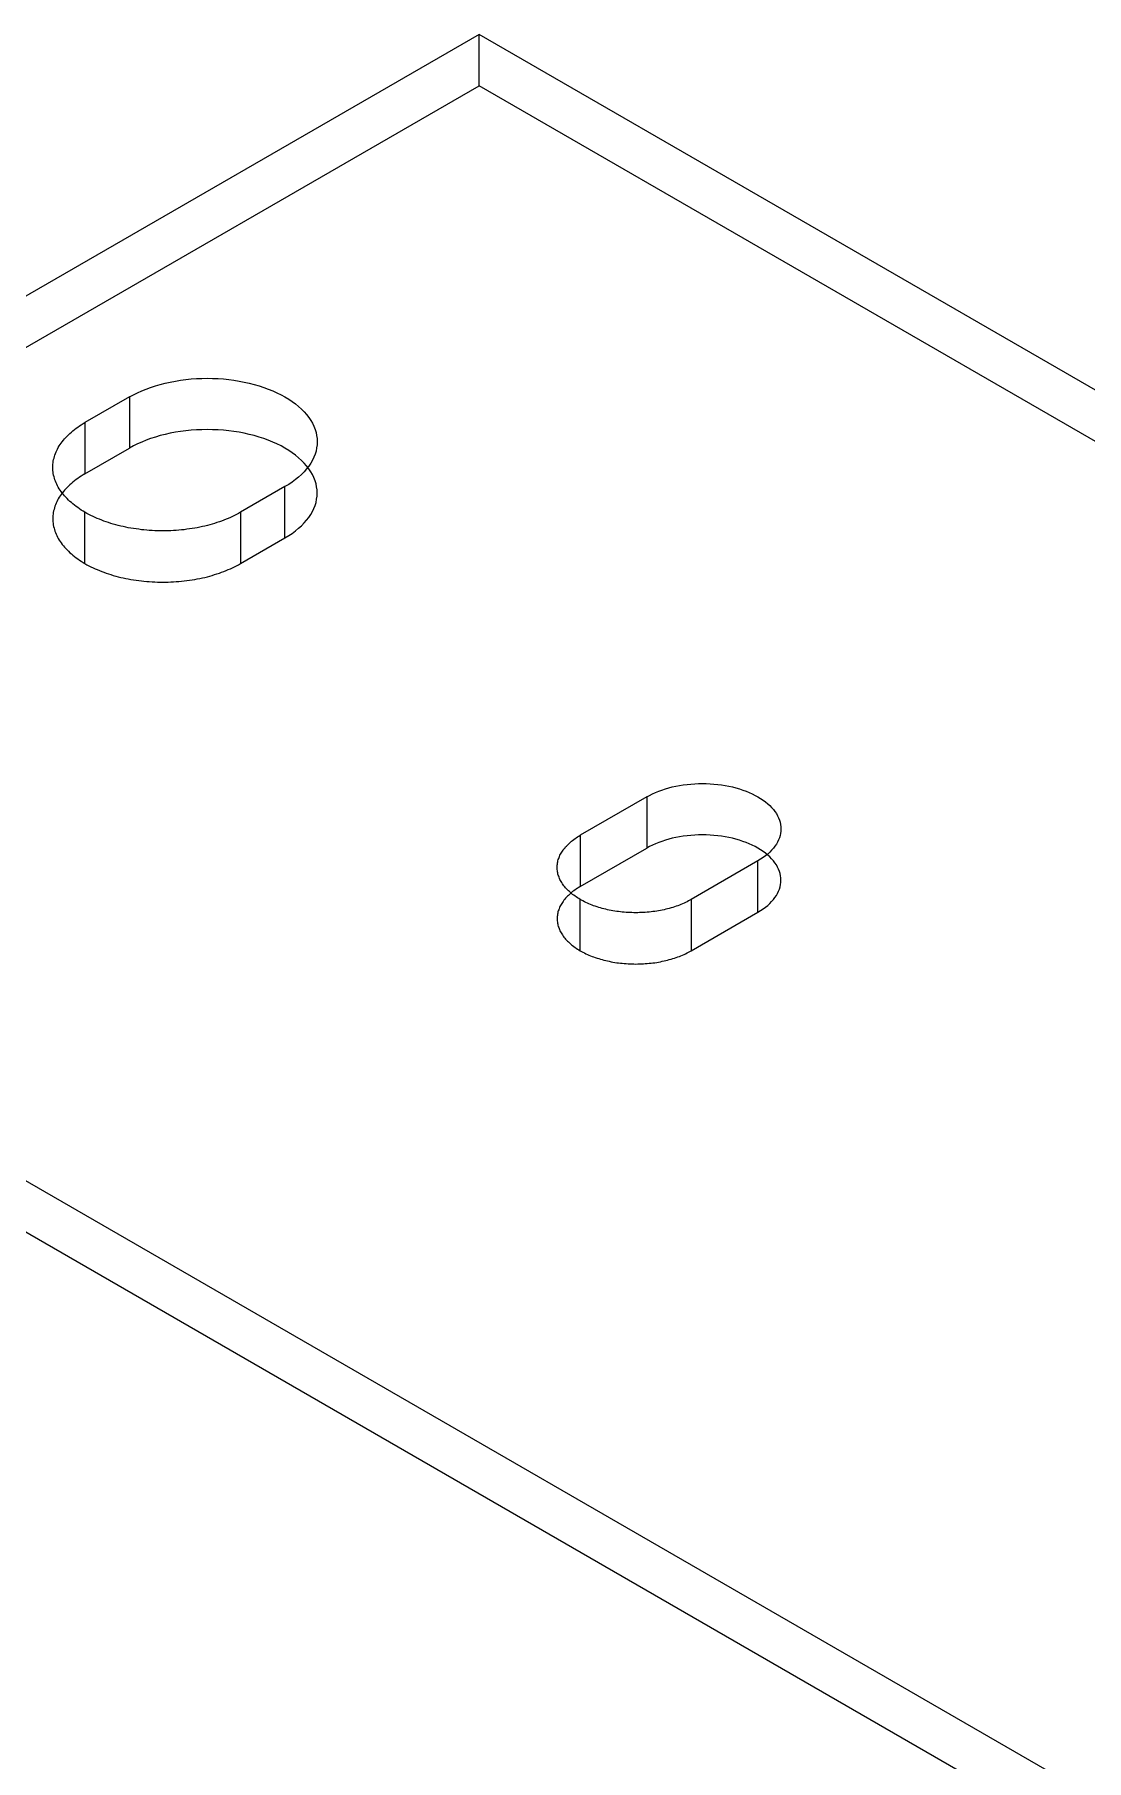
# Model space of a CAD drawing. Header units: inches. Extents: x 1.4 to 100.6, y 1.4 to 64.6.
# Drawn here: x 82.974 to 84.295, y 38.794 to 40.963 of the extents above; entities that cross this region are included whole.
import ezdxf

# ---------------------------------------------------------------- set-up
doc = ezdxf.new("R2010")
doc.units = ezdxf.units.IN
doc.header["$MEASUREMENT"] = 0

msp = doc.modelspace()

# ---------------------------------------------------------------- linework, layer by layer
at = {"layer": 'OUTLINE'}
for p, q in [((83.5326, 40.9634), (82, 40.0786)), ((96.9167, 33.2359), (83.5326, 40.9634)), ((83.5326, 40.899), (83.5326, 40.9634)), ((82, 40.0141), (83.5326, 40.899)), ((96.9167, 33.1714), (83.5326, 40.899)), ((83.1199, 40.52), (83.1258, 40.522)), ((83.1258, 40.522), (83.1319, 40.5237)), ((83.1319, 40.5237), (83.1381, 40.5253)), ((83.1381, 40.5253), (83.1444, 40.5267)), ((83.1444, 40.5267), (83.1509, 40.5279)), ((83.1509, 40.5279), (83.1574, 40.529)), ((83.1574, 40.529), (83.164, 40.5298)), ((83.164, 40.5298), (83.1707, 40.5305)), ((83.1707, 40.5305), (83.1774, 40.531)), ((83.1774, 40.531), (83.1842, 40.5313)), ((83.1842, 40.5313), (83.191, 40.5314)), ((83.191, 40.5314), (83.1977, 40.5313)), ((83.1977, 40.5313), (83.2045, 40.531)), ((83.2045, 40.531), (83.2112, 40.5305)), ((83.2112, 40.5305), (83.2179, 40.5298)), ((83.2179, 40.5298), (83.2245, 40.529)), ((83.2245, 40.529), (83.2311, 40.5279)), ((83.2311, 40.5279), (83.2375, 40.5267)), ((83.2375, 40.5267), (83.2438, 40.5253)), ((83.2438, 40.5253), (83.25, 40.5237)), ((83.25, 40.5237), (83.2561, 40.522)), ((83.2561, 40.522), (83.262, 40.52)), ((83.0933, 40.508), (83.0374, 40.4758)), ((83.0933, 40.508), (83.0982, 40.5107)), ((83.0933, 40.508), (83.0933, 40.4436)), ((83.0982, 40.5107), (83.1033, 40.5133)), ((83.1033, 40.5133), (83.1087, 40.5157)), ((83.1087, 40.5157), (83.1142, 40.5179)), ((83.1142, 40.5179), (83.1199, 40.52)), ((83.262, 40.52), (83.2677, 40.5179)), ((83.2677, 40.5179), (83.2733, 40.5157)), ((83.2733, 40.5157), (83.2786, 40.5133)), ((83.2786, 40.5133), (83.2837, 40.5107)), ((83.2837, 40.5107), (83.2886, 40.508)), ((83.2886, 40.508), (83.2933, 40.5052)), ((83.2933, 40.5052), (83.2977, 40.5022)), ((83.2977, 40.5022), (83.3019, 40.4991)), ((83.3019, 40.4991), (83.3058, 40.4959)), ((83.3058, 40.4959), (83.3095, 40.4926)), ((83.3095, 40.4926), (83.3128, 40.4892)), ((83.3128, 40.4892), (83.3158, 40.4857)), ((83.3158, 40.4857), (83.3186, 40.4821)), ((83.3186, 40.4821), (83.321, 40.4785)), ((83.321, 40.4785), (83.3232, 40.4748)), ((83.0117, 40.4552), (83.0133, 40.457)), ((83.0133, 40.457), (83.0149, 40.4587)), ((83.0149, 40.4587), (83.0166, 40.4604)), ((83.0166, 40.4604), (83.0184, 40.4621)), ((83.0184, 40.4621), (83.0203, 40.4637)), ((83.0203, 40.4637), (83.0222, 40.4653)), ((83.0222, 40.4653), (83.0242, 40.4669)), ((83.0242, 40.4669), (83.0262, 40.4685)), ((83.0262, 40.4685), (83.0283, 40.47)), ((83.0283, 40.47), (83.0305, 40.4715)), ((83.0305, 40.4715), (83.0328, 40.4729)), ((83.0328, 40.4729), (83.0351, 40.4744)), ((83.0351, 40.4744), (83.0374, 40.4758)), ((83.0374, 40.4758), (83.0374, 40.4113)), ((83.1258, 40.4575), (83.1199, 40.4556)), ((83.1319, 40.4593), (83.1258, 40.4575)), ((83.1381, 40.4608), (83.1319, 40.4593)), ((83.1444, 40.4623), (83.1381, 40.4608)), ((83.1509, 40.4635), (83.1444, 40.4623)), ((83.1574, 40.4645), (83.1509, 40.4635)), ((83.164, 40.4654), (83.1574, 40.4645)), ((83.1707, 40.4661), (83.164, 40.4654)), ((83.1774, 40.4665), (83.1707, 40.4661)), ((83.1842, 40.4668), (83.1774, 40.4665)), ((83.191, 40.4669), (83.1842, 40.4668)), ((83.1977, 40.4668), (83.191, 40.4669)), ((83.2045, 40.4665), (83.1977, 40.4668)), ((83.2112, 40.4661), (83.2045, 40.4665)), ((83.2179, 40.4654), (83.2112, 40.4661)), ((83.2245, 40.4645), (83.2179, 40.4654)), ((83.2311, 40.4635), (83.2245, 40.4645)), ((83.2375, 40.4623), (83.2311, 40.4635)), ((83.2438, 40.4608), (83.2375, 40.4623)), ((83.25, 40.4593), (83.2438, 40.4608)), ((83.2561, 40.4575), (83.25, 40.4593)), ((83.262, 40.4556), (83.2561, 40.4575)), ((83.3232, 40.4748), (83.325, 40.471)), ((83.325, 40.471), (83.3265, 40.4672)), ((83.3265, 40.4672), (83.3276, 40.4633)), ((83.3276, 40.4633), (83.3284, 40.4594)), ((83.3284, 40.4594), (83.3289, 40.4555)), ((82.999, 40.433), (82.9996, 40.4349)), ((82.9996, 40.4349), (83.0003, 40.4369)), ((83.0003, 40.4369), (83.0011, 40.4388)), ((83.0011, 40.4388), (83.002, 40.4407)), ((83.002, 40.4407), (83.0029, 40.4425)), ((83.0029, 40.4425), (83.0039, 40.4444)), ((83.0039, 40.4444), (83.0051, 40.4463)), ((83.0051, 40.4463), (83.0062, 40.4481)), ((83.0062, 40.4481), (83.0075, 40.4499)), ((83.0075, 40.4499), (83.0088, 40.4517)), ((83.0088, 40.4517), (83.0102, 40.4535)), ((83.0102, 40.4535), (83.0117, 40.4552)), ((83.0374, 40.4113), (83.0933, 40.4436)), ((83.0982, 40.4463), (83.0933, 40.4436)), ((83.1033, 40.4488), (83.0982, 40.4463)), ((83.1087, 40.4512), (83.1033, 40.4488)), ((83.1142, 40.4535), (83.1087, 40.4512)), ((83.1199, 40.4556), (83.1142, 40.4535)), ((83.2677, 40.4535), (83.262, 40.4556)), ((83.2733, 40.4512), (83.2677, 40.4535)), ((83.2786, 40.4488), (83.2733, 40.4512)), ((83.2837, 40.4463), (83.2786, 40.4488)), ((83.2886, 40.4436), (83.2837, 40.4463)), ((83.2933, 40.4407), (83.2886, 40.4436)), ((83.2977, 40.4378), (83.2933, 40.4407)), ((83.3019, 40.4347), (83.2977, 40.4378)), ((83.3058, 40.4315), (83.3019, 40.4347)), ((83.3265, 40.436), (83.325, 40.4322)), ((83.3276, 40.4399), (83.3265, 40.436)), ((83.3284, 40.4438), (83.3276, 40.4399)), ((83.3289, 40.4477), (83.3284, 40.4438)), ((83.3289, 40.4555), (83.3291, 40.4516)), ((83.3291, 40.4516), (83.3289, 40.4477)), ((82.997, 40.4213), (82.9971, 40.4233)), ((82.997, 40.4194), (82.997, 40.4213)), ((82.997, 40.4174), (82.997, 40.4194)), ((82.9971, 40.4155), (82.997, 40.4174)), ((82.9971, 40.4233), (82.9974, 40.4252)), ((82.9974, 40.4135), (82.9971, 40.4155)), ((82.9974, 40.4252), (82.9976, 40.4272)), ((82.9976, 40.4116), (82.9974, 40.4135)), ((82.9976, 40.4272), (82.998, 40.4291)), ((82.998, 40.4291), (82.9985, 40.4311)), ((82.9985, 40.4311), (82.999, 40.433)), ((83.3095, 40.4282), (83.3058, 40.4315)), ((83.3128, 40.4248), (83.3095, 40.4282)), ((83.3128, 40.414), (83.3095, 40.4106)), ((83.3158, 40.4213), (83.3128, 40.4248)), ((83.3158, 40.4175), (83.3128, 40.414)), ((83.3186, 40.4177), (83.3158, 40.4213)), ((83.3186, 40.4211), (83.3158, 40.4175)), ((83.321, 40.4247), (83.3186, 40.4211)), ((83.321, 40.414), (83.3186, 40.4177)), ((83.3232, 40.4285), (83.321, 40.4247)), ((83.3232, 40.4103), (83.321, 40.414)), ((83.325, 40.4322), (83.3232, 40.4285)), ((82.998, 40.4096), (82.9976, 40.4116)), ((82.9985, 40.4077), (82.998, 40.4096)), ((82.999, 40.4057), (82.9985, 40.4077)), ((82.9996, 40.4038), (82.999, 40.4057)), ((83.0003, 40.4019), (82.9996, 40.4038)), ((83.0011, 40.4), (83.0003, 40.4019)), ((83.002, 40.3981), (83.0011, 40.4)), ((83.0029, 40.3962), (83.002, 40.3981)), ((83.0039, 40.3944), (83.0029, 40.3962)), ((83.0051, 40.3925), (83.0039, 40.3944)), ((83.0062, 40.3907), (83.0051, 40.3925)), ((83.0117, 40.3908), (83.0102, 40.389)), ((83.0133, 40.3925), (83.0117, 40.3908)), ((83.0149, 40.3942), (83.0133, 40.3925)), ((83.0166, 40.3959), (83.0149, 40.3942)), ((83.0184, 40.3976), (83.0166, 40.3959)), ((83.0203, 40.3992), (83.0184, 40.3976)), ((83.0222, 40.4008), (83.0203, 40.3992)), ((83.0242, 40.4024), (83.0222, 40.4008)), ((83.0262, 40.404), (83.0242, 40.4024)), ((83.0283, 40.4055), (83.0262, 40.404)), ((83.0305, 40.407), (83.0283, 40.4055)), ((83.0328, 40.4085), (83.0305, 40.407)), ((83.0351, 40.4099), (83.0328, 40.4085)), ((83.0374, 40.4113), (83.0351, 40.4099)), ((83.2886, 40.3952), (83.2328, 40.363)), ((83.2933, 40.398), (83.2886, 40.3952)), ((83.2886, 40.3307), (83.2886, 40.3952)), ((83.2977, 40.401), (83.2933, 40.398)), ((83.3019, 40.4041), (83.2977, 40.401)), ((83.3058, 40.4073), (83.3019, 40.4041)), ((83.3095, 40.4106), (83.3058, 40.4073)), ((83.325, 40.4065), (83.3232, 40.4103)), ((83.3265, 40.4027), (83.325, 40.4065)), ((83.3276, 40.3989), (83.3265, 40.4027)), ((83.3284, 40.395), (83.3276, 40.3989)), ((83.3289, 40.3911), (83.3284, 40.395)), ((83.3291, 40.3872), (83.3289, 40.3911)), ((82.9996, 40.3705), (82.999, 40.3686)), ((83.0003, 40.3724), (82.9996, 40.3705)), ((83.0011, 40.3743), (83.0003, 40.3724)), ((83.002, 40.3762), (83.0011, 40.3743)), ((83.0029, 40.3781), (83.002, 40.3762)), ((83.0039, 40.3799), (83.0029, 40.3781)), ((83.0051, 40.3818), (83.0039, 40.3799)), ((83.0062, 40.3836), (83.0051, 40.3818)), ((83.0075, 40.3889), (83.0062, 40.3907)), ((83.0075, 40.3854), (83.0062, 40.3836)), ((83.0088, 40.3871), (83.0075, 40.3889)), ((83.0088, 40.3872), (83.0075, 40.3854)), ((83.0102, 40.389), (83.0088, 40.3872)), ((83.0102, 40.3853), (83.0088, 40.3871)), ((83.0117, 40.3835), (83.0102, 40.3853)), ((83.0133, 40.3818), (83.0117, 40.3835)), ((83.0149, 40.3801), (83.0133, 40.3818)), ((83.0166, 40.3784), (83.0149, 40.3801)), ((83.0184, 40.3767), (83.0166, 40.3784)), ((83.0203, 40.3751), (83.0184, 40.3767)), ((83.0222, 40.3735), (83.0203, 40.3751)), ((83.0242, 40.3719), (83.0222, 40.3735)), ((83.0262, 40.3703), (83.0242, 40.3719)), ((83.0283, 40.3688), (83.0262, 40.3703)), ((83.325, 40.3678), (83.3265, 40.3716)), ((83.3265, 40.3716), (83.3276, 40.3754)), ((83.3276, 40.3754), (83.3284, 40.3793)), ((83.3284, 40.3793), (83.3289, 40.3832)), ((83.3289, 40.3832), (83.3291, 40.3872)), ((82.9971, 40.3588), (82.997, 40.3569)), ((82.997, 40.3569), (82.997, 40.3549)), ((82.997, 40.3549), (82.997, 40.353)), ((82.997, 40.353), (82.9971, 40.351)), ((82.9974, 40.3608), (82.9971, 40.3588)), ((82.9971, 40.351), (82.9974, 40.3491)), ((82.9976, 40.3627), (82.9974, 40.3608)), ((82.9974, 40.3491), (82.9976, 40.3471)), ((82.998, 40.3647), (82.9976, 40.3627)), ((82.9985, 40.3666), (82.998, 40.3647)), ((82.999, 40.3686), (82.9985, 40.3666)), ((83.0305, 40.3673), (83.0283, 40.3688)), ((83.0328, 40.3658), (83.0305, 40.3673)), ((83.0351, 40.3644), (83.0328, 40.3658)), ((83.0374, 40.363), (83.0351, 40.3644)), ((83.0374, 40.2985), (83.0374, 40.363)), ((83.0399, 40.3616), (83.0374, 40.363)), ((83.0424, 40.3603), (83.0399, 40.3616)), ((83.0449, 40.359), (83.0424, 40.3603)), ((83.0475, 40.3577), (83.0449, 40.359)), ((83.0501, 40.3565), (83.0475, 40.3577)), ((83.0528, 40.3553), (83.0501, 40.3565)), ((83.0556, 40.3542), (83.0528, 40.3553)), ((83.0584, 40.3531), (83.0556, 40.3542)), ((83.0612, 40.352), (83.0584, 40.3531)), ((83.0641, 40.351), (83.0612, 40.352)), ((83.067, 40.35), (83.0641, 40.351)), ((83.07, 40.349), (83.067, 40.35)), ((83.073, 40.3481), (83.07, 40.349)), ((83.0761, 40.3473), (83.073, 40.3481)), ((83.1972, 40.3481), (83.1942, 40.3473)), ((83.2003, 40.349), (83.1972, 40.3481)), ((83.2032, 40.35), (83.2003, 40.349)), ((83.2062, 40.351), (83.2032, 40.35)), ((83.209, 40.352), (83.2062, 40.351)), ((83.2119, 40.3531), (83.209, 40.352)), ((83.2147, 40.3542), (83.2119, 40.3531)), ((83.2174, 40.3553), (83.2147, 40.3542)), ((83.2201, 40.3565), (83.2174, 40.3553)), ((83.2228, 40.3577), (83.2201, 40.3565)), ((83.2254, 40.359), (83.2228, 40.3577)), ((83.2279, 40.3603), (83.2254, 40.359)), ((83.2304, 40.3616), (83.2279, 40.3603)), ((83.2328, 40.363), (83.2304, 40.3616)), ((83.2328, 40.363), (83.2328, 40.2985)), ((83.3095, 40.3461), (83.3128, 40.3495)), ((83.3128, 40.3495), (83.3158, 40.353)), ((83.3158, 40.353), (83.3186, 40.3566)), ((83.3186, 40.3566), (83.321, 40.3603)), ((83.321, 40.3603), (83.3232, 40.364)), ((83.3232, 40.364), (83.325, 40.3678)), ((82.9976, 40.3471), (82.998, 40.3452)), ((82.998, 40.3452), (82.9985, 40.3432)), ((82.9985, 40.3432), (82.999, 40.3413)), ((82.999, 40.3413), (82.9996, 40.3394)), ((82.9996, 40.3394), (83.0003, 40.3374)), ((83.0003, 40.3374), (83.0011, 40.3355)), ((83.0011, 40.3355), (83.002, 40.3336)), ((83.002, 40.3336), (83.0029, 40.3318)), ((83.0029, 40.3318), (83.0039, 40.3299)), ((83.0039, 40.3299), (83.0051, 40.328)), ((83.0051, 40.328), (83.0062, 40.3262)), ((83.0062, 40.3262), (83.0075, 40.3244)), ((83.0791, 40.3465), (83.0761, 40.3473)), ((83.0823, 40.3457), (83.0791, 40.3465)), ((83.0854, 40.345), (83.0823, 40.3457)), ((83.0886, 40.3443), (83.0854, 40.345)), ((83.0918, 40.3436), (83.0886, 40.3443)), ((83.095, 40.343), (83.0918, 40.3436)), ((83.0983, 40.3425), (83.095, 40.343)), ((83.1016, 40.342), (83.0983, 40.3425)), ((83.1049, 40.3416), (83.1016, 40.342)), ((83.1082, 40.3411), (83.1049, 40.3416)), ((83.1115, 40.3408), (83.1082, 40.3411)), ((83.1149, 40.3405), (83.1115, 40.3408)), ((83.1182, 40.3402), (83.1149, 40.3405)), ((83.1216, 40.34), (83.1182, 40.3402)), ((83.125, 40.3398), (83.1216, 40.34)), ((83.1284, 40.3397), (83.125, 40.3398)), ((83.1317, 40.3396), (83.1284, 40.3397)), ((83.1351, 40.3396), (83.1317, 40.3396)), ((83.1385, 40.3396), (83.1351, 40.3396)), ((83.1419, 40.3397), (83.1385, 40.3396)), ((83.1453, 40.3398), (83.1419, 40.3397)), ((83.1487, 40.34), (83.1453, 40.3398)), ((83.152, 40.3402), (83.1487, 40.34)), ((83.1554, 40.3405), (83.152, 40.3402)), ((83.1588, 40.3408), (83.1554, 40.3405)), ((83.1621, 40.3411), (83.1588, 40.3408)), ((83.1654, 40.3416), (83.1621, 40.3411)), ((83.1687, 40.342), (83.1654, 40.3416)), ((83.172, 40.3425), (83.1687, 40.342)), ((83.1752, 40.343), (83.172, 40.3425)), ((83.1785, 40.3436), (83.1752, 40.343)), ((83.1817, 40.3443), (83.1785, 40.3436)), ((83.1849, 40.345), (83.1817, 40.3443)), ((83.188, 40.3457), (83.1849, 40.345)), ((83.1911, 40.3465), (83.188, 40.3457)), ((83.1942, 40.3473), (83.1911, 40.3465)), ((83.2328, 40.2985), (83.2886, 40.3307)), ((83.2886, 40.3307), (83.2933, 40.3336)), ((83.2933, 40.3336), (83.2977, 40.3365)), ((83.2977, 40.3365), (83.3019, 40.3396)), ((83.3019, 40.3396), (83.3058, 40.3428)), ((83.3058, 40.3428), (83.3095, 40.3461)), ((83.0075, 40.3244), (83.0088, 40.3226)), ((83.0088, 40.3226), (83.0102, 40.3208)), ((83.0102, 40.3208), (83.0117, 40.3191)), ((83.0117, 40.3191), (83.0133, 40.3173)), ((83.0133, 40.3173), (83.0149, 40.3156)), ((83.0149, 40.3156), (83.0166, 40.3139)), ((83.0166, 40.3139), (83.0184, 40.3122)), ((83.0184, 40.3122), (83.0203, 40.3106)), ((83.0203, 40.3106), (83.0222, 40.309)), ((83.0222, 40.309), (83.0242, 40.3074)), ((83.0242, 40.3074), (83.0262, 40.3058)), ((83.0262, 40.3058), (83.0283, 40.3043)), ((83.0283, 40.3043), (83.0305, 40.3028)), ((83.0305, 40.3028), (83.0328, 40.3014)), ((83.0328, 40.3014), (83.0351, 40.2999)), ((83.0351, 40.2999), (83.0374, 40.2985)), ((83.0374, 40.2985), (83.0399, 40.2971)), ((83.0399, 40.2971), (83.0424, 40.2958)), ((83.0424, 40.2958), (83.0449, 40.2945)), ((83.0449, 40.2945), (83.0475, 40.2933)), ((83.0475, 40.2933), (83.0501, 40.292)), ((83.0501, 40.292), (83.0528, 40.2909)), ((83.0528, 40.2909), (83.0556, 40.2897)), ((83.0556, 40.2897), (83.0584, 40.2886)), ((83.0584, 40.2886), (83.0612, 40.2875)), ((83.0612, 40.2875), (83.0641, 40.2865)), ((83.0641, 40.2865), (83.067, 40.2855)), ((83.067, 40.2855), (83.07, 40.2846)), ((83.07, 40.2846), (83.073, 40.2837)), ((83.073, 40.2837), (83.0761, 40.2828)), ((83.0761, 40.2828), (83.0791, 40.282)), ((83.1911, 40.282), (83.1942, 40.2828)), ((83.1942, 40.2828), (83.1972, 40.2837)), ((83.1972, 40.2837), (83.2003, 40.2846)), ((83.2003, 40.2846), (83.2032, 40.2855)), ((83.2032, 40.2855), (83.2062, 40.2865)), ((83.2062, 40.2865), (83.209, 40.2875)), ((83.209, 40.2875), (83.2119, 40.2886)), ((83.2119, 40.2886), (83.2147, 40.2897)), ((83.2147, 40.2897), (83.2174, 40.2909)), ((83.2174, 40.2909), (83.2201, 40.292)), ((83.2201, 40.292), (83.2228, 40.2933)), ((83.2228, 40.2933), (83.2254, 40.2945)), ((83.2254, 40.2945), (83.2279, 40.2958)), ((83.2279, 40.2958), (83.2304, 40.2971)), ((83.2304, 40.2971), (83.2328, 40.2985)), ((83.0791, 40.282), (83.0823, 40.2812)), ((83.0823, 40.2812), (83.0854, 40.2805)), ((83.0854, 40.2805), (83.0886, 40.2798)), ((83.0886, 40.2798), (83.0918, 40.2792)), ((83.0918, 40.2792), (83.095, 40.2786)), ((83.095, 40.2786), (83.0983, 40.278)), ((83.0983, 40.278), (83.1016, 40.2775)), ((83.1016, 40.2775), (83.1049, 40.2771)), ((83.1049, 40.2771), (83.1082, 40.2767)), ((83.1082, 40.2767), (83.1115, 40.2763)), ((83.1115, 40.2763), (83.1149, 40.276)), ((83.1149, 40.276), (83.1182, 40.2758)), ((83.1182, 40.2758), (83.1216, 40.2755)), ((83.1216, 40.2755), (83.125, 40.2754)), ((83.125, 40.2754), (83.1284, 40.2753)), ((83.1284, 40.2753), (83.1317, 40.2752)), ((83.1317, 40.2752), (83.1351, 40.2752)), ((83.1351, 40.2752), (83.1385, 40.2752)), ((83.1385, 40.2752), (83.1419, 40.2753)), ((83.1419, 40.2753), (83.1453, 40.2754)), ((83.1453, 40.2754), (83.1487, 40.2755)), ((83.1487, 40.2755), (83.152, 40.2758)), ((83.152, 40.2758), (83.1554, 40.276)), ((83.1554, 40.276), (83.1588, 40.2763)), ((83.1588, 40.2763), (83.1621, 40.2767)), ((83.1621, 40.2767), (83.1654, 40.2771)), ((83.1654, 40.2771), (83.1687, 40.2775)), ((83.1687, 40.2775), (83.172, 40.278)), ((83.172, 40.278), (83.1752, 40.2786)), ((83.1752, 40.2786), (83.1785, 40.2792)), ((83.1785, 40.2792), (83.1817, 40.2798)), ((83.1817, 40.2798), (83.1849, 40.2805)), ((83.1849, 40.2805), (83.188, 40.2812)), ((83.188, 40.2812), (83.1911, 40.282)), ((95.3841, 32.351), (82, 40.0786)), ((83.8081, 40.0219), (83.813, 40.022)), ((83.813, 40.022), (83.8178, 40.0219)), ((95.3841, 32.2866), (82, 40.0141)), ((83.7432, 40.0053), (83.6595, 39.957)), ((83.7432, 40.0053), (83.7467, 40.0072)), ((83.7432, 40.0053), (83.7432, 39.9408)), ((83.7467, 40.0072), (83.7504, 40.0091)), ((83.7504, 40.0091), (83.7542, 40.0108)), ((83.7542, 40.0108), (83.7581, 40.0124)), ((83.7581, 40.0124), (83.7622, 40.0139)), ((83.7622, 40.0139), (83.7665, 40.0153)), ((83.7665, 40.0153), (83.7708, 40.0165)), ((83.7708, 40.0165), (83.7752, 40.0177)), ((83.7752, 40.0177), (83.7797, 40.0187)), ((83.7797, 40.0187), (83.7843, 40.0195)), ((83.7843, 40.0195), (83.789, 40.0203)), ((83.789, 40.0203), (83.7937, 40.0209)), ((83.7937, 40.0209), (83.7985, 40.0214)), ((83.7985, 40.0214), (83.8033, 40.0217)), ((83.8033, 40.0217), (83.8081, 40.0219)), ((83.8178, 40.0219), (83.8226, 40.0217)), ((83.8226, 40.0217), (83.8275, 40.0214)), ((83.8275, 40.0214), (83.8322, 40.0209)), ((83.8322, 40.0209), (83.837, 40.0203)), ((83.837, 40.0203), (83.8416, 40.0195)), ((83.8416, 40.0195), (83.8462, 40.0187)), ((83.8462, 40.0187), (83.8507, 40.0177)), ((83.8507, 40.0177), (83.8552, 40.0165)), ((83.8552, 40.0165), (83.8595, 40.0153)), ((83.8595, 40.0153), (83.8637, 40.0139)), ((83.8637, 40.0139), (83.8678, 40.0124)), ((83.8678, 40.0124), (83.8718, 40.0108)), ((83.8718, 40.0108), (83.8756, 40.0091)), ((83.8756, 40.0091), (83.8792, 40.0072)), ((83.8792, 40.0072), (83.8828, 40.0053)), ((83.8828, 40.0053), (83.8861, 40.0033)), ((83.8861, 40.0033), (83.8893, 40.0012)), ((83.8893, 40.0012), (83.8922, 39.999)), ((83.8922, 39.999), (83.895, 39.9967)), ((83.895, 39.9967), (83.8976, 39.9943)), ((83.8976, 39.9943), (83.9, 39.9919)), ((83.9, 39.9919), (83.9022, 39.9894)), ((83.9022, 39.9894), (83.9041, 39.9868)), ((83.9041, 39.9868), (83.9059, 39.9842)), ((83.9059, 39.9842), (83.9074, 39.9816)), ((83.9074, 39.9816), (83.9087, 39.9789)), ((83.9087, 39.9789), (83.9098, 39.9761)), ((83.6578, 39.956), (83.6595, 39.957)), ((83.6595, 39.957), (83.6595, 39.8925)), ((83.7985, 39.9569), (83.7937, 39.9564)), ((83.8033, 39.9573), (83.7985, 39.9569)), ((83.8081, 39.9575), (83.8033, 39.9573)), ((83.813, 39.9575), (83.8081, 39.9575)), ((83.8178, 39.9575), (83.813, 39.9575)), ((83.8226, 39.9573), (83.8178, 39.9575)), ((83.8275, 39.9569), (83.8226, 39.9573)), ((83.8322, 39.9564), (83.8275, 39.9569)), ((83.9098, 39.9761), (83.9106, 39.9734)), ((83.9106, 39.9734), (83.9112, 39.9706)), ((83.9112, 39.9594), (83.9106, 39.9567)), ((83.9112, 39.9706), (83.9115, 39.9678)), ((83.9115, 39.9622), (83.9112, 39.9594)), ((83.9115, 39.9678), (83.9117, 39.965)), ((83.9117, 39.965), (83.9115, 39.9622)), ((83.6355, 39.9345), (83.6363, 39.9359)), ((83.6363, 39.9359), (83.6372, 39.9372)), ((83.6372, 39.9372), (83.6381, 39.9385)), ((83.6381, 39.9385), (83.639, 39.9398)), ((83.639, 39.9398), (83.64, 39.941)), ((83.64, 39.941), (83.6411, 39.9423)), ((83.6411, 39.9423), (83.6422, 39.9435)), ((83.6422, 39.9435), (83.6434, 39.9448)), ((83.6434, 39.9448), (83.6446, 39.946)), ((83.6446, 39.946), (83.6459, 39.9472)), ((83.6459, 39.9472), (83.6472, 39.9483)), ((83.6472, 39.9483), (83.6486, 39.9495)), ((83.6486, 39.9495), (83.65, 39.9506)), ((83.65, 39.9506), (83.6514, 39.9517)), ((83.6514, 39.9517), (83.653, 39.9528)), ((83.653, 39.9528), (83.6545, 39.9539)), ((83.6545, 39.9539), (83.6561, 39.9549)), ((83.6561, 39.9549), (83.6578, 39.956)), ((83.6595, 39.8925), (83.7432, 39.9408)), ((83.7467, 39.9428), (83.7432, 39.9408)), ((83.7504, 39.9446), (83.7467, 39.9428)), ((83.7542, 39.9463), (83.7504, 39.9446)), ((83.7581, 39.9479), (83.7542, 39.9463)), ((83.7622, 39.9494), (83.7581, 39.9479)), ((83.7665, 39.9508), (83.7622, 39.9494)), ((83.7708, 39.9521), (83.7665, 39.9508)), ((83.7752, 39.9532), (83.7708, 39.9521)), ((83.7797, 39.9542), (83.7752, 39.9532)), ((83.7843, 39.9551), (83.7797, 39.9542)), ((83.789, 39.9558), (83.7843, 39.9551)), ((83.7937, 39.9564), (83.789, 39.9558)), ((83.837, 39.9558), (83.8322, 39.9564)), ((83.8416, 39.9551), (83.837, 39.9558)), ((83.8462, 39.9542), (83.8416, 39.9551)), ((83.8507, 39.9532), (83.8462, 39.9542)), ((83.8552, 39.9521), (83.8507, 39.9532)), ((83.8595, 39.9508), (83.8552, 39.9521)), ((83.8637, 39.9494), (83.8595, 39.9508)), ((83.8678, 39.9479), (83.8637, 39.9494)), ((83.8718, 39.9463), (83.8678, 39.9479)), ((83.8756, 39.9446), (83.8718, 39.9463)), ((83.8792, 39.9428), (83.8756, 39.9446)), ((83.8828, 39.9408), (83.8792, 39.9428)), ((83.8861, 39.9388), (83.8828, 39.9408)), ((83.8893, 39.9367), (83.8861, 39.9388)), ((83.8922, 39.9345), (83.8893, 39.9367)), ((83.8976, 39.9357), (83.895, 39.9334)), ((83.9, 39.9382), (83.8976, 39.9357)), ((83.9022, 39.9407), (83.9, 39.9382)), ((83.9041, 39.9432), (83.9022, 39.9407)), ((83.9059, 39.9458), (83.9041, 39.9432)), ((83.9074, 39.9485), (83.9059, 39.9458)), ((83.9087, 39.9512), (83.9074, 39.9485)), ((83.9098, 39.9539), (83.9087, 39.9512)), ((83.9106, 39.9567), (83.9098, 39.9539)), ((83.6306, 39.9181), (83.6307, 39.9195)), ((83.6306, 39.9167), (83.6306, 39.9181)), ((83.6306, 39.9153), (83.6306, 39.9167)), ((83.6307, 39.9139), (83.6306, 39.9153)), ((83.6307, 39.9195), (83.6308, 39.9209)), ((83.6308, 39.9125), (83.6307, 39.9139)), ((83.6308, 39.9209), (83.631, 39.9223)), ((83.631, 39.9223), (83.6313, 39.9237)), ((83.6313, 39.9237), (83.6316, 39.925)), ((83.6316, 39.925), (83.632, 39.9264)), ((83.632, 39.9264), (83.6325, 39.9278)), ((83.6325, 39.9278), (83.633, 39.9292)), ((83.633, 39.9292), (83.6335, 39.9305)), ((83.6335, 39.9305), (83.6341, 39.9319)), ((83.6341, 39.9319), (83.6348, 39.9332)), ((83.6348, 39.9332), (83.6355, 39.9345)), ((83.8828, 39.9247), (83.799, 39.8764)), ((83.8861, 39.9268), (83.8828, 39.9247)), ((83.8828, 39.8603), (83.8828, 39.9247)), ((83.8893, 39.9289), (83.8861, 39.9268)), ((83.8922, 39.9311), (83.8893, 39.9289)), ((83.895, 39.9322), (83.8922, 39.9345)), ((83.895, 39.9334), (83.8922, 39.9311)), ((83.8976, 39.9299), (83.895, 39.9322)), ((83.9, 39.9274), (83.8976, 39.9299)), ((83.9022, 39.9249), (83.9, 39.9274)), ((83.9041, 39.9224), (83.9022, 39.9249)), ((83.9059, 39.9198), (83.9041, 39.9224)), ((83.9074, 39.9171), (83.9059, 39.9198)), ((83.9087, 39.9144), (83.9074, 39.9171)), ((83.9098, 39.9117), (83.9087, 39.9144)), ((83.631, 39.9111), (83.6308, 39.9125)), ((83.6313, 39.9097), (83.631, 39.9111)), ((83.6316, 39.9083), (83.6313, 39.9097)), ((83.632, 39.9069), (83.6316, 39.9083)), ((83.6325, 39.9056), (83.632, 39.9069)), ((83.633, 39.9042), (83.6325, 39.9056)), ((83.6335, 39.9028), (83.633, 39.9042)), ((83.6341, 39.9015), (83.6335, 39.9028)), ((83.6348, 39.9001), (83.6341, 39.9015)), ((83.6355, 39.8988), (83.6348, 39.9001)), ((83.6363, 39.8975), (83.6355, 39.8988)), ((83.6372, 39.8962), (83.6363, 39.8975)), ((83.6381, 39.8949), (83.6372, 39.8962)), ((83.639, 39.8936), (83.6381, 39.8949)), ((83.64, 39.8923), (83.639, 39.8936)), ((83.6411, 39.8911), (83.64, 39.8923)), ((83.6595, 39.8925), (83.6578, 39.8915)), ((83.9106, 39.9089), (83.9098, 39.9117)), ((83.9098, 39.8894), (83.9106, 39.8922)), ((83.9112, 39.9061), (83.9106, 39.9089)), ((83.9106, 39.8922), (83.9112, 39.895)), ((83.9115, 39.9034), (83.9112, 39.9061)), ((83.9112, 39.895), (83.9115, 39.8978)), ((83.9117, 39.9006), (83.9115, 39.9034)), ((83.9115, 39.8978), (83.9117, 39.9006)), ((83.6363, 39.8714), (83.6355, 39.8701)), ((83.6372, 39.8727), (83.6363, 39.8714)), ((83.6381, 39.874), (83.6372, 39.8727)), ((83.639, 39.8753), (83.6381, 39.874)), ((83.64, 39.8766), (83.639, 39.8753)), ((83.6411, 39.8778), (83.64, 39.8766)), ((83.6422, 39.8898), (83.6411, 39.8911)), ((83.6422, 39.8791), (83.6411, 39.8778)), ((83.6434, 39.8886), (83.6422, 39.8898)), ((83.6434, 39.8803), (83.6422, 39.8791)), ((83.6446, 39.8874), (83.6434, 39.8886)), ((83.6446, 39.8815), (83.6434, 39.8803)), ((83.6459, 39.8862), (83.6446, 39.8874)), ((83.6459, 39.8827), (83.6446, 39.8815)), ((83.6472, 39.885), (83.6459, 39.8862)), ((83.6472, 39.8839), (83.6459, 39.8827)), ((83.6486, 39.8839), (83.6472, 39.885)), ((83.6486, 39.885), (83.6472, 39.8839)), ((83.65, 39.8862), (83.6486, 39.885)), ((83.65, 39.8827), (83.6486, 39.8839)), ((83.6514, 39.8873), (83.65, 39.8862)), ((83.6514, 39.8816), (83.65, 39.8827)), ((83.653, 39.8884), (83.6514, 39.8873)), ((83.653, 39.8805), (83.6514, 39.8816)), ((83.6545, 39.8894), (83.653, 39.8884)), ((83.6545, 39.8795), (83.653, 39.8805)), ((83.6561, 39.8905), (83.6545, 39.8894)), ((83.6561, 39.8784), (83.6545, 39.8795)), ((83.6578, 39.8915), (83.6561, 39.8905)), ((83.6578, 39.8774), (83.6561, 39.8784)), ((83.6595, 39.8764), (83.6578, 39.8774)), ((83.6595, 39.8119), (83.6595, 39.8764)), ((83.6612, 39.8754), (83.6595, 39.8764)), ((83.663, 39.8745), (83.6612, 39.8754)), ((83.6648, 39.8735), (83.663, 39.8745)), ((83.6666, 39.8726), (83.6648, 39.8735)), ((83.6685, 39.8718), (83.6666, 39.8726)), ((83.6705, 39.8709), (83.6685, 39.8718)), ((83.6724, 39.8701), (83.6705, 39.8709)), ((83.788, 39.8709), (83.7861, 39.8701)), ((83.79, 39.8718), (83.788, 39.8709)), ((83.7918, 39.8726), (83.79, 39.8718)), ((83.7937, 39.8735), (83.7918, 39.8726)), ((83.7955, 39.8745), (83.7937, 39.8735)), ((83.7973, 39.8754), (83.7955, 39.8745)), ((83.799, 39.8764), (83.7973, 39.8754)), ((83.799, 39.8764), (83.799, 39.8119)), ((83.895, 39.8689), (83.8976, 39.8713)), ((83.8976, 39.8713), (83.9, 39.8737)), ((83.9, 39.8737), (83.9022, 39.8762)), ((83.9022, 39.8762), (83.9041, 39.8788)), ((83.9041, 39.8788), (83.9059, 39.8814)), ((83.9059, 39.8814), (83.9074, 39.884)), ((83.9074, 39.884), (83.9087, 39.8867)), ((83.9087, 39.8867), (83.9098, 39.8894)), ((83.6307, 39.855), (83.6306, 39.8536)), ((83.6306, 39.8536), (83.6306, 39.8522)), ((83.6306, 39.8522), (83.6306, 39.8508)), ((83.6306, 39.8508), (83.6307, 39.8494)), ((83.6308, 39.8564), (83.6307, 39.855)), ((83.6307, 39.8494), (83.6308, 39.848)), ((83.631, 39.8578), (83.6308, 39.8564)), ((83.6313, 39.8592), (83.631, 39.8578)), ((83.6316, 39.8606), (83.6313, 39.8592)), ((83.632, 39.862), (83.6316, 39.8606)), ((83.6325, 39.8633), (83.632, 39.862)), ((83.633, 39.8647), (83.6325, 39.8633)), ((83.6335, 39.8661), (83.633, 39.8647)), ((83.6341, 39.8674), (83.6335, 39.8661)), ((83.6348, 39.8688), (83.6341, 39.8674)), ((83.6355, 39.8701), (83.6348, 39.8688)), ((83.6744, 39.8693), (83.6724, 39.8701)), ((83.6764, 39.8685), (83.6744, 39.8693)), ((83.6785, 39.8678), (83.6764, 39.8685)), ((83.6806, 39.8671), (83.6785, 39.8678)), ((83.6827, 39.8664), (83.6806, 39.8671)), ((83.6849, 39.8658), (83.6827, 39.8664)), ((83.687, 39.8652), (83.6849, 39.8658)), ((83.6892, 39.8646), (83.687, 39.8652)), ((83.6915, 39.864), (83.6892, 39.8646)), ((83.6937, 39.8635), (83.6915, 39.864)), ((83.696, 39.863), (83.6937, 39.8635)), ((83.6983, 39.8626), (83.696, 39.863)), ((83.7006, 39.8622), (83.6983, 39.8626)), ((83.7029, 39.8618), (83.7006, 39.8622)), ((83.7053, 39.8614), (83.7029, 39.8618)), ((83.7076, 39.8611), (83.7053, 39.8614)), ((83.71, 39.8608), (83.7076, 39.8611)), ((83.7124, 39.8605), (83.71, 39.8608)), ((83.7148, 39.8603), (83.7124, 39.8605)), ((83.7172, 39.8601), (83.7148, 39.8603)), ((83.7196, 39.86), (83.7172, 39.8601)), ((83.722, 39.8599), (83.7196, 39.86)), ((83.7244, 39.8598), (83.722, 39.8599)), ((83.7268, 39.8597), (83.7244, 39.8598)), ((83.7292, 39.8597), (83.7268, 39.8597)), ((83.7317, 39.8597), (83.7292, 39.8597)), ((83.7341, 39.8598), (83.7317, 39.8597)), ((83.7365, 39.8599), (83.7341, 39.8598)), ((83.7389, 39.86), (83.7365, 39.8599)), ((83.7413, 39.8601), (83.7389, 39.86)), ((83.7437, 39.8603), (83.7413, 39.8601)), ((83.7461, 39.8605), (83.7437, 39.8603)), ((83.7485, 39.8608), (83.7461, 39.8605)), ((83.7509, 39.8611), (83.7485, 39.8608)), ((83.7532, 39.8614), (83.7509, 39.8611)), ((83.7556, 39.8618), (83.7532, 39.8614)), ((83.7579, 39.8622), (83.7556, 39.8618)), ((83.7602, 39.8626), (83.7579, 39.8622)), ((83.7625, 39.863), (83.7602, 39.8626)), ((83.7648, 39.8635), (83.7625, 39.863)), ((83.767, 39.864), (83.7648, 39.8635)), ((83.7692, 39.8646), (83.767, 39.864)), ((83.7714, 39.8652), (83.7692, 39.8646)), ((83.7736, 39.8658), (83.7714, 39.8652)), ((83.7758, 39.8664), (83.7736, 39.8658)), ((83.7779, 39.8671), (83.7758, 39.8664)), ((83.78, 39.8678), (83.7779, 39.8671)), ((83.782, 39.8685), (83.78, 39.8678)), ((83.7841, 39.8693), (83.782, 39.8685)), ((83.7861, 39.8701), (83.7841, 39.8693)), ((83.799, 39.8119), (83.8828, 39.8603)), ((83.8828, 39.8603), (83.8861, 39.8623)), ((83.8861, 39.8623), (83.8893, 39.8644)), ((83.8893, 39.8644), (83.8922, 39.8666)), ((83.8922, 39.8666), (83.895, 39.8689)), ((83.6308, 39.848), (83.631, 39.8466)), ((83.631, 39.8466), (83.6313, 39.8452)), ((83.6313, 39.8452), (83.6316, 39.8439)), ((83.6316, 39.8439), (83.632, 39.8425)), ((83.632, 39.8425), (83.6325, 39.8411)), ((83.6325, 39.8411), (83.633, 39.8397)), ((83.633, 39.8397), (83.6335, 39.8384)), ((83.6335, 39.8384), (83.6341, 39.837)), ((83.6341, 39.837), (83.6348, 39.8357)), ((83.6348, 39.8357), (83.6355, 39.8343)), ((83.6355, 39.8343), (83.6363, 39.833)), ((83.6363, 39.833), (83.6372, 39.8317)), ((83.6372, 39.8317), (83.6381, 39.8304)), ((83.6381, 39.8304), (83.639, 39.8291)), ((83.639, 39.8291), (83.64, 39.8279)), ((83.64, 39.8279), (83.6411, 39.8266)), ((83.6411, 39.8266), (83.6422, 39.8254)), ((83.6422, 39.8254), (83.6434, 39.8241)), ((83.6434, 39.8241), (83.6446, 39.8229)), ((83.6446, 39.8229), (83.6459, 39.8217)), ((83.6459, 39.8217), (83.6472, 39.8206)), ((83.6472, 39.8206), (83.6486, 39.8194)), ((83.6486, 39.8194), (83.65, 39.8183)), ((83.65, 39.8183), (83.6514, 39.8172)), ((83.6514, 39.8172), (83.653, 39.8161)), ((83.653, 39.8161), (83.6545, 39.815)), ((83.6545, 39.815), (83.6561, 39.814)), ((83.6561, 39.814), (83.6578, 39.8129)), ((83.6578, 39.8129), (83.6595, 39.8119)), ((83.6595, 39.8119), (83.6612, 39.811)), ((83.6612, 39.811), (83.663, 39.81)), ((83.663, 39.81), (83.6648, 39.8091)), ((83.6648, 39.8091), (83.6666, 39.8082)), ((83.6666, 39.8082), (83.6685, 39.8073)), ((83.6685, 39.8073), (83.6705, 39.8065)), ((83.6705, 39.8065), (83.6724, 39.8056)), ((83.6724, 39.8056), (83.6744, 39.8048)), ((83.7841, 39.8048), (83.7861, 39.8056)), ((83.7861, 39.8056), (83.788, 39.8065)), ((83.788, 39.8065), (83.79, 39.8073)), ((83.79, 39.8073), (83.7918, 39.8082)), ((83.7918, 39.8082), (83.7937, 39.8091)), ((83.7937, 39.8091), (83.7955, 39.81)), ((83.7955, 39.81), (83.7973, 39.811)), ((83.7973, 39.811), (83.799, 39.8119)), ((83.6744, 39.8048), (83.6764, 39.8041)), ((83.6764, 39.8041), (83.6785, 39.8033)), ((83.6785, 39.8033), (83.6806, 39.8026)), ((83.6806, 39.8026), (83.6827, 39.802)), ((83.6827, 39.802), (83.6849, 39.8013)), ((83.6849, 39.8013), (83.687, 39.8007)), ((83.687, 39.8007), (83.6892, 39.8001)), ((83.6892, 39.8001), (83.6915, 39.7996)), ((83.6915, 39.7996), (83.6937, 39.7991)), ((83.6937, 39.7991), (83.696, 39.7986)), ((83.696, 39.7986), (83.6983, 39.7981)), ((83.6983, 39.7981), (83.7006, 39.7977)), ((83.7006, 39.7977), (83.7029, 39.7973)), ((83.7029, 39.7973), (83.7053, 39.7969)), ((83.7053, 39.7969), (83.7076, 39.7966)), ((83.7076, 39.7966), (83.71, 39.7963)), ((83.71, 39.7963), (83.7124, 39.7961)), ((83.7124, 39.7961), (83.7148, 39.7959)), ((83.7148, 39.7959), (83.7172, 39.7957)), ((83.7172, 39.7957), (83.7196, 39.7955)), ((83.7196, 39.7955), (83.722, 39.7954)), ((83.722, 39.7954), (83.7244, 39.7953)), ((83.7244, 39.7953), (83.7268, 39.7953)), ((83.7268, 39.7953), (83.7292, 39.7952)), ((83.7292, 39.7952), (83.7317, 39.7953)), ((83.7317, 39.7953), (83.7341, 39.7953)), ((83.7341, 39.7953), (83.7365, 39.7954)), ((83.7365, 39.7954), (83.7389, 39.7955)), ((83.7389, 39.7955), (83.7413, 39.7957)), ((83.7413, 39.7957), (83.7437, 39.7959)), ((83.7437, 39.7959), (83.7461, 39.7961)), ((83.7461, 39.7961), (83.7485, 39.7963)), ((83.7485, 39.7963), (83.7509, 39.7966)), ((83.7509, 39.7966), (83.7532, 39.7969)), ((83.7532, 39.7969), (83.7556, 39.7973)), ((83.7556, 39.7973), (83.7579, 39.7977)), ((83.7579, 39.7977), (83.7602, 39.7981)), ((83.7602, 39.7981), (83.7625, 39.7986)), ((83.7625, 39.7986), (83.7648, 39.7991)), ((83.7648, 39.7991), (83.767, 39.7996)), ((83.767, 39.7996), (83.7692, 39.8001)), ((83.7692, 39.8001), (83.7714, 39.8007)), ((83.7714, 39.8007), (83.7736, 39.8013)), ((83.7736, 39.8013), (83.7758, 39.802)), ((83.7758, 39.802), (83.7779, 39.8026)), ((83.7779, 39.8026), (83.78, 39.8033)), ((83.78, 39.8033), (83.782, 39.8041)), ((83.782, 39.8041), (83.7841, 39.8048))]:
    msp.add_line(p, q, dxfattribs=at)

doc.saveas('drawing.dxf')
